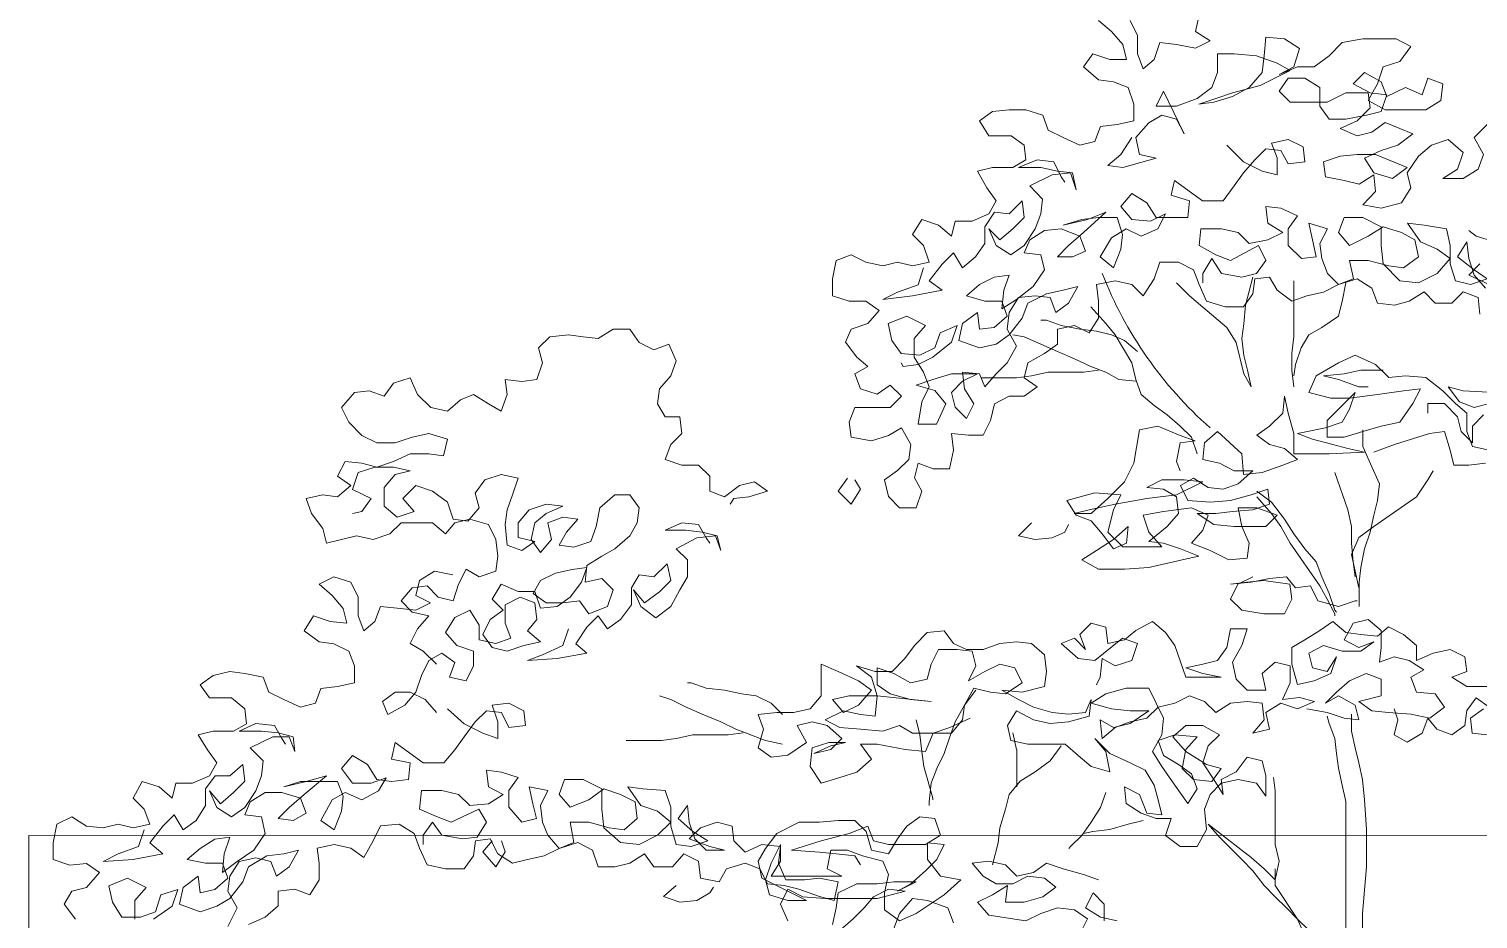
# Model space of a CAD drawing. Header units: metres. Extents: x 14 to 155, y 0 to 125.
# Drawn here: x 45.519 to 46.766, y 66.497 to 67.262 of the extents above; entities that cross this region are included whole.
import ezdxf

# ---------------------------------------------------------------- set-up
doc = ezdxf.new("R2010")
doc.units = ezdxf.units.M
doc.layers.add('PDF3_Geometry', color=9, linetype='Continuous', true_color=0x808080)
doc.layers.add('PDF_Geometry', color=7, linetype='Continuous', true_color=0xc0c0c0)

msp = doc.modelspace()

# ---------------------------------------------------------------- linework, layer by layer
at = {"layer": 'PDF3_Geometry', "color": 0, "lineweight": 0}
for points in [[(46.6071, 67.0458), (46.6071, 66.9978), (46.6055, 66.9834), (46.6055, 66.969), (46.6071, 66.9546)], [(46.5063, 67.0441), (46.5175, 67.0329), (46.5287, 67.0233), (46.5496, 67.0057), (46.5575, 66.9929), (46.564, 66.9657), (46.5704, 66.9545), (46.5672, 66.9689), (46.564, 66.9817), (46.5623, 66.9961), (46.564, 67.0089), (46.5656, 67.0249)], [(46.5239, 66.8969), (46.5191, 66.9114), (46.5094, 66.9209), (46.4983, 66.9305), (46.487, 66.9386), (46.4759, 66.9481), (46.4711, 66.961), (46.4679, 66.9753), (46.4535, 66.9993), (46.4455, 67.009), (46.4326, 67.0234)], [(46.6423, 66.8809), (46.6535, 66.8489), (46.6567, 66.8345), (46.6567, 66.8201), (46.6583, 66.8041), (46.6599, 66.7913)], [(46.5879, 66.8553), (46.5991, 66.8409), (46.6071, 66.8281), (46.6167, 66.8153), (46.6263, 66.8041), (46.6311, 66.7913), (46.6375, 66.7769), (46.6423, 66.7625), (46.6439, 66.7609)], [(46.6631, 66.3384), (46.6583, 66.3785), (46.6583, 66.3929), (46.6567, 66.4073), (46.6535, 66.4201), (46.6535, 66.4344), (46.6535, 66.4489), (46.6535, 66.4633), (46.652, 66.4777), (46.652, 66.5978), (46.6488, 66.6121), (46.6455, 66.6265), (46.6439, 66.6393), (46.6423, 66.6521), (46.6375, 66.6649), (46.6359, 66.6713)], [(46.2855, 66.6553), (46.2871, 66.6409), (46.2887, 66.628), (46.2966, 66.6008), (46.2966, 66.5992)], [(46.6567, 66.6585), (46.6599, 66.6441), (46.6631, 66.6313), (46.6663, 66.6169), (46.6679, 66.5993), (46.6696, 66.5737), (46.6696, 66.5417), (46.6663, 66.5017), (46.6663, 66.484), (46.6679, 66.4665), (46.6696, 66.4521), (46.6696, 66.3928), (46.6776, 66.3528), (46.6776, 66.3399), (46.6807, 66.3256), (46.6823, 66.3128), (46.6871, 66.3016)], [(46.3063, 66.6393), (46.2999, 66.6264), (46.2951, 66.6137)], [(46.4071, 66.6457), (46.3975, 66.6328), (46.3847, 66.6233), (46.3718, 66.6153), (46.3623, 66.604), (46.3591, 66.5913), (46.3543, 66.5753), (46.3527, 66.5624), (46.3478, 66.5433)], [(46.3687, 66.6425), (46.3687, 66.628), (46.3687, 66.6137), (46.3687, 66.6105)], [(46.295, 66.6137), (46.2934, 66.5977), (46.2934, 66.5945)], [(46.4455, 66.6056), (46.4407, 66.5928), (46.4327, 66.58), (46.4247, 66.5688), (46.4151, 66.5592), (46.4135, 66.5576)], [(46.4775, 66.5816), (46.4646, 66.5784), (46.4487, 66.5737), (46.4343, 66.5721), (46.4263, 66.5705)], [(46.5431, 66.5673), (46.5335, 66.5785)], [(45.9174, 66.5641), (45.9094, 66.5545), (45.9206, 66.5417), (45.9286, 66.5545), (45.9254, 66.5641)], [(46.6472, 66.4424), (46.6392, 66.4568), (46.6295, 66.4744), (46.62, 66.4872), (46.6103, 66.4968), (46.6008, 66.5064), (46.5912, 66.516), (46.5815, 66.5257), (46.572, 66.5384), (46.5623, 66.5481), (46.5528, 66.5576), (46.5431, 66.5672)], [(46.5911, 66.54), (46.5911, 66.5256), (46.6103, 66.4968), (46.6167, 66.4823), (46.6264, 66.4712), (46.6375, 66.4616), (46.6504, 66.4568), (46.6551, 66.4488)]]:
    msp.add_lwpolyline(points, dxfattribs=at)
at = {"layer": 'PDF3_Geometry', "color": 0, "lineweight": 5}
msp.add_lwpolyline([(45.5189, 66.5688), (47.7722, 66.5689), (47.7723, 64.3188), (45.519, 64.3187)], close=True, dxfattribs=at)
at = {"layer": 'PDF3_Geometry', "color": 0, "lineweight": 0}
msp.add_arc((46.7614, 67.1763), 0.3424, 201.2517, 228.6335, dxfattribs=at)
at = {"layer": 'PDF_Geometry', "color": 0, "lineweight": 0}
for points in [[(46.4391, 67.2699), (46.4503, 67.2602), (46.4599, 67.2491), (46.4631, 67.2362), (46.4487, 67.2362), (46.4343, 67.241), (46.4263, 67.2298), (46.4391, 67.2186), (46.4519, 67.217), (46.4647, 67.2122), (46.4695, 67.1979), (46.4695, 67.1834), (46.4551, 67.1802), (46.4407, 67.1787), (46.4359, 67.1658), (46.4231, 67.1626), (46.4087, 67.169), (46.3959, 67.1755), (46.3911, 67.1882), (46.3767, 67.193), (46.3623, 67.193), (46.3479, 67.1914), (46.3367, 67.1834), (46.3447, 67.1706), (46.3639, 67.1706), (46.3751, 67.1626), (46.3767, 67.1498), (46.3655, 67.1434), (46.3479, 67.1434), (46.335, 67.1402), (46.3431, 67.1258), (46.3511, 67.1146), (46.3447, 67.1034), (46.3303, 67.097), (46.3159, 67.097), (46.3126, 67.0842), (46.3015, 67.0938), (46.287, 67.0986), (46.2791, 67.0858), (46.2886, 67.0762), (46.2935, 67.0618), (46.2791, 67.0586), (46.2662, 67.0618), (46.2535, 67.0586), (46.239, 67.0618), (46.2263, 67.0682), (46.2134, 67.0634), (46.2103, 67.0474), (46.2103, 67.033), (46.2247, 67.0282), (46.239, 67.0282), (46.2503, 67.0202), (46.2406, 67.009), (46.2263, 67.0042), (46.2214, 66.993), (46.2311, 66.9802), (46.2406, 66.9722), (46.2295, 66.9657), (46.2343, 66.953), (46.2487, 66.9482), (46.2599, 66.9562), (46.2695, 66.9466), (46.2599, 66.9369), (46.2438, 66.9369), (46.2295, 66.9369), (46.2247, 66.9242), (46.2263, 66.9114), (46.2438, 66.9082), (46.2583, 66.9129), (46.2695, 66.9193), (46.2775, 66.905), (46.2759, 66.8921), (46.2662, 66.8826), (46.2551, 66.8746), (46.2583, 66.8602), (46.2679, 66.8505), (46.2823, 66.8505), (46.287, 66.8649), (46.2807, 66.8762), (46.2839, 66.8889), (46.2967, 66.8842), (46.311, 66.8842), (46.3143, 66.9002), (46.3126, 66.9145), (46.3271, 66.913), (46.3399, 66.913), (46.3463, 66.9258), (46.3495, 66.9401), (46.3623, 66.9466), (46.3751, 66.9466), (46.3863, 66.9546), (46.3751, 66.9625), (46.3783, 66.9754), (46.3927, 66.9834), (46.4039, 66.9914), (46.4039, 67.0042), (46.4183, 67.0074), (46.4311, 67.001), (46.4391, 67.0138), (46.4391, 67.0282), (46.4375, 67.0426), (46.4535, 67.0458), (46.4679, 67.0426), (46.4776, 67.033), (46.4871, 67.0474), (46.4919, 67.0618), (46.5079, 67.0618), (46.5208, 67.0554), (46.5256, 67.0426), (46.5319, 67.0282), (46.548, 67.0234), (46.5639, 67.0234), (46.572, 67.0346), (46.5736, 67.0474), (46.5863, 67.049), (46.5928, 67.0378), (46.6055, 67.0282), (46.6184, 67.033), (46.6327, 67.0362), (46.6456, 67.0426), (46.6616, 67.0474), (46.6743, 67.0394), (46.6791, 67.0266), (46.6936, 67.025), (46.7064, 67.0282), (46.7192, 67.0363), (46.7288, 67.0266), (46.7432, 67.0266), (46.7528, 67.0363), (46.7656, 67.0314), (46.7672, 67.017)], [(46.5255, 67.2731), (46.5224, 67.2602), (46.5351, 67.2523), (46.5224, 67.2459), (46.5063, 67.2491), (46.4919, 67.2507), (46.4871, 67.2362), (46.4775, 67.2283), (46.4727, 67.241), (46.4727, 67.257), (46.4663, 67.2699)], [(46.4679, 67.169), (46.4583, 67.1546), (46.4471, 67.145), (46.4599, 67.1434), (46.4887, 67.1514), (46.4743, 67.1546), (46.4711, 67.169), (46.4823, 67.1818), (46.4935, 67.1882), (46.5063, 67.185), (46.5127, 67.1722), (46.4951, 67.209), (46.4887, 67.1962), (46.5063, 67.1962), (46.5239, 67.2026), (46.5367, 67.2122), (46.5415, 67.225), (46.5415, 67.241), (46.5559, 67.241), (46.5751, 67.2394), (46.5927, 67.233), (46.6039, 67.2267), (46.5783, 67.2138), (46.5543, 67.2074), (46.5399, 67.2026), (46.5255, 67.1978), (46.5383, 67.1994), (46.5543, 67.2043), (46.5687, 67.2122), (46.5799, 67.225), (46.5815, 67.2394), (46.5831, 67.2554), (46.5991, 67.2539), (46.6119, 67.2458), (46.6071, 67.2299), (46.5944, 67.2234), (46.6103, 67.2299), (46.6247, 67.2299), (46.6375, 67.2394), (46.6487, 67.2507), (46.6664, 67.2539), (46.6951, 67.2539), (46.7079, 67.2474), (46.6983, 67.2346), (46.6839, 67.2299), (46.6791, 67.2154), (46.6711, 67.201), (46.6856, 67.193), (46.7207, 67.193), (46.7336, 67.201), (46.7352, 67.2154), (46.7223, 67.2202), (46.7176, 67.2059), (46.7031, 67.2122), (46.6872, 67.2043), (46.6823, 67.217), (46.668, 67.225), (46.6583, 67.2154), (46.6727, 67.2074), (46.6872, 67.2059), (46.6823, 67.1914), (46.6696, 67.1882), (46.6519, 67.185), (46.6375, 67.185), (46.6295, 67.1962), (46.6295, 67.2122), (46.6167, 67.2202), (46.6023, 67.2202), (46.5944, 67.209), (46.6039, 67.1994), (46.6359, 67.1994), (46.6519, 67.2074), (46.6711, 67.2074), (46.6727, 67.1946), (46.6615, 67.1834), (46.6471, 67.177), (46.6615, 67.1706), (46.6743, 67.1738), (46.6856, 67.1819), (46.6983, 67.177), (46.7096, 67.1722), (46.6967, 67.1626), (46.6823, 67.1579), (46.668, 67.1514), (46.6759, 67.1386), (46.692, 67.1338), (46.7047, 67.1434), (46.6775, 67.1546), (46.6615, 67.1546), (46.6471, 67.153), (46.6327, 67.1482), (46.6343, 67.1354), (46.6503, 67.1322), (46.6632, 67.129), (46.6759, 67.137), (46.6775, 67.1226), (46.6664, 67.1113), (46.6823, 67.1082), (46.6999, 67.113), (46.7079, 67.1258), (46.7047, 67.1386), (46.7144, 67.153), (46.7255, 67.1626), (46.74, 67.1674), (46.7527, 67.1562), (46.7479, 67.1418), (46.7352, 67.1338), (46.7527, 67.1338), (46.7656, 67.1418), (46.7703, 67.1546), (46.7624, 67.169), (46.7735, 67.1803)], [(46.5495, 67.1626), (46.5639, 67.1482), (46.5798, 67.1402), (46.5927, 67.137), (46.5927, 67.1515), (46.5879, 67.1642), (46.6022, 67.1674), (46.6151, 67.161), (46.6167, 67.1482), (46.6022, 67.1466), (46.5959, 67.1578), (46.583, 67.1594), (46.5735, 67.1498), (46.5639, 67.1386), (46.5558, 67.1274), (46.5463, 67.1146), (46.5286, 67.1146), (46.5046, 67.1322), (46.5015, 67.1194), (46.5175, 67.1146), (46.5159, 67.1002), (46.5015, 67.1002), (46.4886, 67.1002), (46.4806, 67.113), (46.4678, 67.121), (46.4582, 67.1098), (46.4678, 67.0986), (46.4838, 67.097), (46.4967, 67.1034), (46.4902, 67.0906), (46.4759, 67.0842), (46.463, 67.0906), (46.4503, 67.0827), (46.4406, 67.0666), (46.4519, 67.057), (46.4582, 67.073), (46.4598, 67.0858), (46.455, 67.1002), (46.439, 67.1002), (46.4247, 67.0986), (46.4086, 67.0938), (46.4295, 67.0986), (46.4454, 67.105), (46.4263, 67.0874), (46.4134, 67.0762), (46.4039, 67.0666), (46.4166, 67.0666), (46.4279, 67.0714), (46.423, 67.0842), (46.407, 67.0906), (46.3926, 67.089), (46.3799, 67.081), (46.375, 67.0698), (46.3894, 67.0682), (46.3926, 67.0554), (46.383, 67.041), (46.3686, 67.0298), (46.3559, 67.0218), (46.3575, 67.0378), (46.3622, 67.0506), (46.3494, 67.049), (46.3366, 67.0426), (46.3254, 67.033), (46.3414, 67.0282), (46.3559, 67.0282), (46.3606, 67.0154), (46.3494, 67.0058), (46.3366, 67.0042), (46.335, 67.0186), (46.3222, 67.009), (46.319, 66.9946), (46.3366, 66.9881), (46.351, 66.9914), (46.3622, 66.9994), (46.3734, 67.0138), (46.3783, 67.0266), (46.3942, 67.0346), (46.4086, 67.0378), (46.4214, 67.041), (46.4134, 67.0266), (46.4023, 67.0186), (46.3974, 67.0314), (46.3846, 67.033), (46.3702, 67.0314), (46.3622, 67.0186), (46.3606, 67.0042), (46.3686, 66.9897), (46.3606, 66.9754), (46.351, 66.9657), (46.3414, 66.9546), (46.3366, 66.9657), (46.3222, 66.9673), (46.3238, 66.953), (46.3319, 66.9401), (46.3254, 66.9274), (46.3158, 66.937), (46.3126, 66.9498), (46.3222, 66.9594), (46.335, 66.9657), (46.3126, 66.9657), (46.2966, 66.961), (46.2822, 66.9562), (46.2982, 66.9514), (46.3078, 66.9401), (46.2998, 66.9226), (46.2838, 66.9226), (46.287, 66.9417), (46.2934, 66.9546), (46.2886, 66.9673), (46.2806, 66.9802), (46.2806, 66.9962), (46.2902, 67.0074), (46.2742, 67.0154), (46.2582, 67.009), (46.2614, 66.9946), (46.2694, 66.9834), (46.2855, 66.9818), (46.2982, 66.9881), (46.303, 67.001), (46.3174, 67.0074), (46.3126, 66.993), (46.2966, 66.9802), (46.2838, 66.9738), (46.271, 66.9722), (46.2694, 66.9754)], [(46.2886, 67.057), (46.2839, 67.0425), (46.2662, 67.0361), (46.2534, 67.0298), (46.2791, 67.033), (46.3047, 67.0377), (46.2934, 67.0458), (46.3047, 67.0601), (46.3142, 67.0698), (46.3222, 67.057), (46.3334, 67.0665), (46.3414, 67.0778), (46.3414, 67.0922), (46.3495, 67.105), (46.3622, 67.1034), (46.3735, 67.1146), (46.3751, 67.1002), (46.3654, 67.0905), (46.3543, 67.081), (46.3446, 67.0905), (46.3511, 67.0762), (46.3638, 67.0682), (46.3751, 67.0762), (46.3846, 67.0905), (46.3894, 67.1034), (46.391, 67.1162), (46.3799, 67.1274), (46.3991, 67.1369), (46.4151, 67.1386), (46.4199, 67.1242), (46.4167, 67.1386), (46.4039, 67.1402), (46.3894, 67.1434), (46.3703, 67.1434), (46.3862, 67.1498), (46.4007, 67.1482), (46.407, 67.1353), (46.4102, 67.1306)], [(46.7719, 67.0394), (46.7624, 67.0506), (46.7576, 67.065), (46.756, 67.0794), (46.7479, 67.0666), (46.7624, 67.0554), (46.7736, 67.0474), (46.7592, 67.0426), (46.7463, 67.0458), (46.7416, 67.0603), (46.7416, 67.0762), (46.7384, 67.0906), (46.7192, 67.0938), (46.7048, 67.0954), (46.716, 67.0794), (46.7304, 67.073), (46.7416, 67.065), (46.7304, 67.0522), (46.7144, 67.0442), (46.6983, 67.0458), (46.684, 67.0603), (46.6824, 67.0762), (46.6824, 67.0922), (46.6664, 67.1002), (46.6503, 67.1002), (46.6456, 67.0874), (46.6551, 67.0762), (46.6712, 67.0843), (46.684, 67.0922), (46.6999, 67.0874), (46.7112, 67.0811), (46.7144, 67.0666), (46.7015, 67.057), (46.6888, 67.0587), (46.6712, 67.0634), (46.6551, 67.0634), (46.6584, 67.0474), (46.6456, 67.0426), (46.636, 67.0522), (46.6311, 67.065), (46.6295, 67.0778), (46.636, 67.0906), (46.62, 67.0954), (46.6231, 67.0811), (46.6263, 67.0666), (46.6136, 67.065), (46.6023, 67.0762), (46.6023, 67.0906), (46.6103, 67.1018), (46.596, 67.1083), (46.5831, 67.1098), (46.5847, 67.0954), (46.5976, 67.0874), (46.5847, 67.0811), (46.5688, 67.0778), (46.5591, 67.0874), (46.5448, 67.0906), (46.5271, 67.0906), (46.5256, 67.0762), (46.5399, 67.0682), (46.5527, 67.0634), (46.5767, 67.0762), (46.5831, 67.0634), (46.5751, 67.0522), (46.5623, 67.049), (46.5448, 67.0522), (46.5367, 67.065), (46.5287, 67.0522), (46.5287, 67.0442)], [(46.78, 67.0794), (46.764, 67.0842), (46.7576, 67.089)], [(46.7672, 67.0603), (46.7576, 67.0506), (46.7752, 67.0426)], [(46.5655, 67.025), (46.5719, 67.049)], [(46.6519, 67.0441), (46.6487, 67.0281)], [(46.6487, 67.0282), (46.6456, 67.0153), (46.6311, 67.0058), (46.62, 66.9994), (46.6135, 66.9882), (46.6087, 66.9738), (46.6071, 66.9642)], [(46.4375, 67.0026), (46.4231, 67.0042), (46.4071, 67.0074), (46.3943, 67.0121), (46.3895, 67.0121)], [(45.8694, 66.7161), (45.8582, 66.7272), (45.847, 66.7337), (45.8533, 66.7464), (45.863, 66.7577), (45.8486, 66.7609), (45.839, 66.7704), (45.8486, 66.7817), (45.8614, 66.7833), (45.871, 66.7737), (45.8838, 66.7704), (45.8886, 66.7849), (45.895, 66.7977), (45.9062, 66.7912), (45.9206, 66.796), (45.9222, 66.8089), (45.9206, 66.8233), (45.9142, 66.8361), (45.8982, 66.8408), (45.8854, 66.8376), (45.8773, 66.8281), (45.8662, 66.8376), (45.8533, 66.8376), (45.839, 66.8376), (45.8293, 66.8281), (45.815, 66.8233), (45.8006, 66.8265), (45.7877, 66.8233), (45.775, 66.8201), (45.7718, 66.8329), (45.7621, 66.8457), (45.7573, 66.8585), (45.7718, 66.8616), (45.7845, 66.8601), (45.7958, 66.8697), (45.7845, 66.8777), (45.791, 66.8905), (45.8053, 66.8889), (45.8182, 66.8856), (45.8325, 66.8905), (45.847, 66.8969), (45.863, 66.8969), (45.8757, 66.8953), (45.8789, 66.9097), (45.863, 66.9145), (45.8486, 66.9113), (45.8341, 66.9065), (45.8182, 66.9065), (45.8053, 66.9129), (45.7942, 66.9241), (45.7877, 66.9369), (45.799, 66.9497), (45.8117, 66.9513), (45.8246, 66.9465), (45.8325, 66.9577), (45.847, 66.9625), (45.8533, 66.9481), (45.8646, 66.9369), (45.8789, 66.9337), (45.8902, 66.9433), (45.9013, 66.9481), (45.9142, 66.9401), (45.9253, 66.9337), (45.9302, 66.9481), (45.9286, 66.9609), (45.943, 66.9593), (45.9558, 66.9609), (45.9606, 66.9753), (45.9574, 66.9881), (45.967, 66.9977), (45.983, 66.9993), (45.9958, 66.9977), (46.0086, 66.9961), (46.0214, 67.0042), (46.0358, 67.0042), (46.0438, 66.9929), (46.0566, 66.9865), (46.0694, 66.9913), (46.0758, 66.9769), (46.071, 66.9641), (46.0614, 66.9529), (46.0598, 66.9401), (46.0663, 66.9289), (46.079, 66.9289), (46.0806, 66.9145), (46.071, 66.9049), (46.0663, 66.8921), (46.0806, 66.8873), (46.095, 66.8873), (46.1046, 66.8777), (46.1046, 66.8648), (46.1174, 66.8601), (46.1302, 66.8697), (46.143, 66.8729), (46.1542, 66.8648), (46.1383, 66.8601), (46.1254, 66.8585), (46.1222, 66.8537)], [(46.3751, 66.9977), (46.3655, 66.9993)], [(46.4711, 66.9594), (46.4566, 66.961), (46.4455, 66.9673), (46.4326, 66.9722), (46.4183, 66.9786), (46.4039, 66.985), (46.3894, 66.9913), (46.375, 66.9977)], [(46.4727, 66.985), (46.4615, 66.9945), (46.4503, 66.9994), (46.4374, 67.0026)], [(46.7751, 66.9001), (46.7608, 66.9033), (46.7559, 66.9162), (46.7559, 66.9321), (46.7463, 66.9402), (46.7352, 66.9513), (46.7208, 66.9626), (46.7031, 66.9642), (46.6888, 66.9626), (46.6775, 66.9737), (46.6599, 66.9818), (46.6456, 66.9753), (46.6263, 66.9642), (46.62, 66.9497), (46.6391, 66.9449), (46.6551, 66.9449), (46.6791, 66.9481), (46.7015, 66.9513), (46.716, 66.9529), (46.7095, 66.9402), (46.6983, 66.9241), (46.6823, 66.9209), (46.6664, 66.9162), (46.6503, 66.9114), (46.6359, 66.9114), (46.6359, 66.9257), (46.6599, 66.9497), (46.6551, 66.9354), (46.6488, 66.9241), (46.6343, 66.9193), (46.6103, 66.9146), (46.6232, 66.9097), (46.6407, 66.9049), (46.6535, 66.9017), (46.668, 66.8985), (46.6375, 66.8969), (46.6216, 66.8969), (46.6071, 66.8969), (46.6071, 66.9146), (46.6023, 66.9321), (46.5992, 66.9465), (46.5976, 66.9321), (46.5863, 66.9209), (46.5752, 66.913), (46.5863, 66.9049), (46.5992, 66.9017), (46.6103, 66.8921), (46.5976, 66.8873), (46.5799, 66.8809), (46.5639, 66.8793), (46.5623, 66.8969), (46.5415, 66.9161), (46.5303, 66.9065), (46.5287, 66.8921), (46.5431, 66.889), (46.5559, 66.8825), (46.5719, 66.8825), (46.5591, 66.8713), (46.5463, 66.8666), (46.5335, 66.8681), (46.5207, 66.8761), (46.5095, 66.8697), (46.5159, 66.8569), (46.5351, 66.8553), (46.5527, 66.8569), (46.5703, 66.8617), (46.5847, 66.8666), (46.5863, 66.8537), (46.5719, 66.8489), (46.5543, 66.8473), (46.5399, 66.8457), (46.5239, 66.8457), (46.5383, 66.8361), (46.5559, 66.8345), (46.5687, 66.8345), (46.5831, 66.8345), (46.5927, 66.8441), (46.5752, 66.8505), (46.5591, 66.8505), (46.5623, 66.8345), (46.5687, 66.8201), (46.5671, 66.8073), (46.5512, 66.8057), (46.5351, 66.8137), (46.5191, 66.8201), (46.5287, 66.8313), (46.5335, 66.8441), (46.5191, 66.8505), (46.4951, 66.8473), (46.4775, 66.8441), (46.4823, 66.8297), (46.4935, 66.8169), (46.4599, 66.8169), (46.4471, 66.8297), (46.4519, 66.8489), (46.4582, 66.8617), (46.4359, 66.8633), (46.4119, 66.8569), (46.4199, 66.8441), (46.4327, 66.8393), (46.4423, 66.8281), (46.4519, 66.8153), (46.4631, 66.8201), (46.4647, 66.8345), (46.4519, 66.8233), (46.4375, 66.8137), (46.4247, 66.8057), (46.4391, 66.7977), (46.4615, 66.7977), (46.4823, 66.7993), (46.5111, 66.8057), (46.5255, 66.8089), (46.5095, 66.8153), (46.4951, 66.8201), (46.4823, 66.8217), (46.4983, 66.8345), (46.5079, 66.8457), (46.5063, 66.8601), (46.4951, 66.8665), (46.4807, 66.8681), (46.4935, 66.8745), (46.5127, 66.8745), (46.5287, 66.8729), (46.5063, 66.8617), (46.4807, 66.8585)], [(46.4391, 66.9689), (46.4263, 66.9673), (46.3959, 66.9673), (46.3815, 66.9641), (46.3686, 66.9625), (46.3382, 66.9625)], [(46.6839, 66.9689), (46.6647, 66.9689), (46.6503, 66.9657), (46.6327, 66.9642), (46.6455, 66.961), (46.6631, 66.9545), (46.6711, 66.9545)], [(46.78, 66.9497), (46.7528, 66.9513), (46.74, 66.9545), (46.7496, 66.9417), (46.7624, 66.9369), (46.7752, 66.9402)], [(46.7704, 66.9305), (46.7608, 66.9209), (46.7608, 66.9065), (46.7512, 66.9162), (46.748, 66.9289), (46.7368, 66.9402), (46.7223, 66.9402), (46.7223, 66.9321)], [(46.4807, 66.8585), (46.4535, 66.8537), (46.4311, 66.8489), (46.4182, 66.8456), (46.4327, 66.8456), (46.4471, 66.8585), (46.4614, 66.8729), (46.4695, 66.8889), (46.4743, 66.9177), (46.4902, 66.9209), (46.5094, 66.9129), (46.5223, 66.9081), (46.5094, 66.9065), (46.5062, 66.8905), (46.5094, 66.8825)], [(46.6664, 66.9177), (46.6664, 66.9033), (46.6743, 66.8857), (46.6808, 66.8713), (46.6792, 66.8569), (46.6759, 66.8441), (46.6728, 66.8297), (46.668, 66.8153), (46.6648, 66.7992), (46.6632, 66.7865), (46.6632, 66.7657)], [(46.6759, 66.8985), (46.6936, 66.9049), (46.7239, 66.9146), (46.7368, 66.9162), (46.7416, 66.9001), (46.7448, 66.8873), (46.7576, 66.8873), (46.7719, 66.889)], [(45.8694, 66.6744), (45.8598, 66.6857), (45.847, 66.692), (45.8341, 66.692), (45.823, 66.684), (45.8278, 66.6728), (45.8422, 66.6808), (45.8518, 66.692), (45.8565, 66.7064), (45.863, 66.7192), (45.8742, 66.7256), (45.8854, 66.7176), (45.8806, 66.7048), (45.895, 66.7016), (45.9014, 66.7145), (45.9014, 66.7272), (45.887, 66.7321), (45.8773, 66.7432), (45.8854, 66.7561), (45.8982, 66.7625), (45.9062, 66.7496), (45.9062, 66.7369), (45.9206, 66.7337), (45.9334, 66.7385), (45.9286, 66.7512), (45.9286, 66.7672), (45.9414, 66.7736), (45.9542, 66.7688), (45.9558, 66.7544), (45.9478, 66.7448), (45.959, 66.7353), (45.9446, 66.7321), (45.9302, 66.7272), (45.9174, 66.7304), (45.9094, 66.7416), (45.9158, 66.7544), (45.927, 66.7625), (45.9174, 66.772), (45.9253, 66.7849), (45.9398, 66.7785), (45.9542, 66.7785), (45.959, 66.7641), (45.9734, 66.7656), (45.9846, 66.7736), (45.9942, 66.7865), (45.999, 66.7992), (45.9862, 66.7976), (45.9718, 66.7944), (45.959, 66.7881), (45.9526, 66.7768), (45.9638, 66.7688), (45.9782, 66.7688), (45.9926, 66.7704), (46.0006, 66.7593), (46.0166, 66.7657), (46.0214, 66.7801), (46.0118, 66.7897), (45.9974, 66.7865), (45.999, 66.8009), (46.0118, 66.8089), (46.023, 66.8152), (46.0358, 66.8265), (46.0423, 66.8377), (46.0439, 66.8505), (46.0358, 66.8617), (46.023, 66.8617), (46.0102, 66.8505), (46.007, 66.8345), (46.0022, 66.8216), (45.9878, 66.8168), (45.975, 66.8184), (45.9814, 66.8297), (45.991, 66.8408), (45.9782, 66.8424), (45.9654, 66.8377), (45.9686, 66.8232), (45.959, 66.8121), (45.951, 66.8232), (45.9542, 66.8377), (45.9638, 66.8456), (45.9782, 66.8521), (45.9638, 66.8537), (45.9493, 66.8489), (45.9398, 66.8377), (45.9398, 66.8249), (45.9542, 66.8216), (45.943, 66.8137), (45.9302, 66.8184), (45.9286, 66.8361), (45.9302, 66.8489), (45.935, 66.8617), (45.9398, 66.8761), (45.9253, 66.8793), (45.911, 66.8745), (45.9029, 66.8632), (45.9062, 66.8505), (45.8966, 66.8392), (45.8838, 66.8408), (45.8789, 66.8553), (45.8662, 66.8648), (45.8517, 66.8697), (45.8406, 66.8585), (45.8502, 66.8473), (45.8358, 66.8424), (45.8246, 66.8521), (45.8246, 66.868), (45.8341, 66.8793), (45.847, 66.8825), (45.8325, 66.8856), (45.8166, 66.8856), (45.8022, 66.8809), (45.7974, 66.8664), (45.8134, 66.8585), (45.8053, 66.8473), (45.7974, 66.8456)], [(46.223, 66.8761), (46.215, 66.8649), (46.2262, 66.8537), (46.2343, 66.8665), (46.2294, 66.8745)], [(46.6631, 66.7817), (46.6599, 66.7961), (46.6567, 66.8105), (46.6631, 66.8249), (46.6759, 66.8345), (46.7127, 66.8601), (46.7223, 66.8745), (46.7271, 66.8825)], [(46.5752, 66.865), (46.588, 66.8554)], [(46.5752, 66.8601), (46.588, 66.8456)], [(45.983, 66.7464), (45.9782, 66.732), (45.9606, 66.724), (45.9478, 66.7192), (45.9734, 66.7208), (45.999, 66.7256), (45.9894, 66.7336), (45.999, 66.748), (46.0086, 66.7577), (46.0166, 66.7464), (46.0278, 66.7544), (46.0374, 66.7672), (46.0374, 66.7817), (46.0439, 66.7928), (46.0566, 66.7912), (46.0679, 66.8024), (46.071, 66.7881), (46.0614, 66.7784), (46.0486, 66.7688), (46.039, 66.78), (46.0454, 66.7657), (46.0582, 66.756), (46.071, 66.7657), (46.079, 66.78), (46.0854, 66.7912), (46.0854, 66.8057), (46.0758, 66.8152), (46.0934, 66.8248), (46.1095, 66.8264), (46.1143, 66.8137), (46.1111, 66.8264), (46.0982, 66.8297), (46.0838, 66.8313), (46.0663, 66.8313), (46.0806, 66.8377), (46.095, 66.8361), (46.1014, 66.8248), (46.1046, 66.82)], [(46.3815, 66.8377), (46.3703, 66.8264), (46.3846, 66.8232), (46.3991, 66.8248), (46.4102, 66.8297), (46.4134, 66.8361)], [(46.5879, 66.8457), (46.5959, 66.8345), (46.6039, 66.8201), (46.6295, 66.7833), (46.6359, 66.7721), (46.6423, 66.7593), (46.6423, 66.7577)], [(45.8837, 66.7928), (45.8677, 66.796), (45.8549, 66.7881), (45.8518, 66.7752), (45.8645, 66.7688), (45.8518, 66.7625), (45.8357, 66.7641), (45.8213, 66.7656), (45.8165, 66.7528), (45.8069, 66.7448), (45.8021, 66.7576), (45.8021, 66.7736), (45.7957, 66.7865), (45.7813, 66.7912), (45.7685, 66.7849), (45.7797, 66.7752), (45.7893, 66.764), (45.7925, 66.7512), (45.7781, 66.7528), (45.7637, 66.7576), (45.7557, 66.7448), (45.7685, 66.7352), (45.7813, 66.7336), (45.7941, 66.7272), (45.7989, 66.7145), (45.7989, 66.7), (45.7845, 66.6968), (45.7701, 66.6952), (45.7653, 66.6824), (45.7525, 66.6792), (45.7381, 66.6856), (45.7253, 66.692), (45.7205, 66.7048), (45.7045, 66.708), (45.6917, 66.7096), (45.6773, 66.7064), (45.6661, 66.6984), (45.6741, 66.6872), (45.6933, 66.6872), (45.7045, 66.6776), (45.7061, 66.6648), (45.6949, 66.6584), (45.6773, 66.6584), (45.6644, 66.6552), (45.6725, 66.6424), (45.6805, 66.6312), (45.6741, 66.6199), (45.6597, 66.6136), (45.6453, 66.6136), (45.642, 66.6008), (45.6309, 66.6104), (45.6164, 66.6152), (45.6085, 66.6008), (45.618, 66.5912), (45.6229, 66.5784), (45.6085, 66.5752), (45.5956, 66.5784), (45.5829, 66.5752), (45.5684, 66.5768), (45.5557, 66.5848), (45.5428, 66.5784), (45.5397, 66.5624), (45.5397, 66.5479), (45.5541, 66.5432), (45.5684, 66.5447), (45.5797, 66.5368), (45.5684, 66.5239), (45.5557, 66.5207), (45.5492, 66.5096), (45.5589, 66.4967)], [(46.5719, 66.7913), (46.559, 66.7849), (46.5527, 66.772), (46.5623, 66.7625), (46.5814, 66.7593), (46.5991, 66.7593), (46.6054, 66.772), (46.6038, 66.7849), (46.5814, 66.7881), (46.5671, 66.7865), (46.5527, 66.7849), (46.5703, 66.7865), (46.5863, 66.7897), (46.6008, 66.7913), (46.6087, 66.7817), (46.6216, 66.7833), (46.6279, 66.7705), (46.6456, 66.7657), (46.6599, 66.7705), (46.6615, 66.7705)], [(46.1766, 66.6744), (46.1911, 66.6776), (46.2006, 66.6889), (46.2006, 66.7032), (46.2006, 66.7161), (46.2151, 66.7097), (46.2326, 66.7016), (46.2438, 66.6937), (46.2326, 66.6808), (46.2198, 66.6744), (46.2102, 66.6857), (46.2246, 66.6889), (46.2486, 66.6889), (46.295, 66.684), (46.2774, 66.6857), (46.2599, 66.6905), (46.2486, 66.6984), (46.2486, 66.7129), (46.2631, 66.708), (46.2774, 66.7), (46.2918, 66.7032), (46.295, 66.7161), (46.3014, 66.7288), (46.3174, 66.7288), (46.3303, 66.7272), (46.3335, 66.7145), (46.3271, 66.7016), (46.3414, 66.7097), (46.3543, 66.7161), (46.367, 66.7129), (46.3735, 66.7), (46.3591, 66.6905), (46.3462, 66.6921), (46.3319, 66.6953), (46.3238, 66.6808), (46.3222, 66.6681), (46.3127, 66.6568), (46.2966, 66.6568), (46.279, 66.6568), (46.2678, 66.6633), (46.2534, 66.6584), (46.2343, 66.66), (46.2166, 66.6616), (46.2038, 66.6681), (46.2198, 66.676), (46.2343, 66.6728), (46.247, 66.6713), (46.2486, 66.6889), (46.2438, 66.7048), (46.231, 66.7145), (46.247, 66.7097), (46.2615, 66.7097), (46.2726, 66.7208), (46.2807, 66.7321), (46.2918, 66.7433), (46.3063, 66.7448), (46.3142, 66.7337), (46.3254, 66.7288), (46.3398, 66.7288), (46.3543, 66.7337), (46.3686, 66.7353), (46.3815, 66.7337), (46.3926, 66.724), (46.3942, 66.7097), (46.3926, 66.6969), (46.3735, 66.6921), (46.3559, 66.6937), (46.3702, 66.6857), (46.3831, 66.6792), (46.3991, 66.6744), (46.4134, 66.6729), (46.4279, 66.6744), (46.4327, 66.6857), (46.4311, 66.6713), (46.4134, 66.6665), (46.3975, 66.6649), (46.3831, 66.6681), (46.3686, 66.676), (46.3607, 66.6633), (46.3638, 66.6504), (46.3783, 66.6473), (46.3926, 66.6473), (46.4103, 66.6473), (46.4215, 66.6376), (46.4327, 66.628), (46.4487, 66.6233), (46.4455, 66.6409), (46.4358, 66.652), (46.4487, 66.6392), (46.4663, 66.6312), (46.4791, 66.6249), (46.4871, 66.612), (46.4903, 66.5993), (46.4935, 66.5864), (46.4807, 66.588), (46.4743, 66.604), (46.4614, 66.6104), (46.463, 66.5961), (46.4759, 66.588), (46.4887, 66.5832), (46.5015, 66.5832), (46.4967, 66.5688), (46.5094, 66.5592), (46.5239, 66.5592), (46.5319, 66.5737), (46.5303, 66.5912), (46.5351, 66.604), (46.5447, 66.6136), (46.5591, 66.6168), (46.5751, 66.6136), (46.5831, 66.6024), (46.5831, 66.6201), (46.5799, 66.6328), (46.5671, 66.636), (46.5575, 66.6233), (46.5447, 66.6168), (46.5463, 66.604), (46.5383, 66.6168), (46.5287, 66.6312), (46.5335, 66.6457), (46.5431, 66.6552), (46.5287, 66.6633), (46.5143, 66.6633), (46.5031, 66.6536), (46.5143, 66.6409), (46.5319, 66.6296), (46.5447, 66.6264), (46.5367, 66.6152), (46.5207, 66.6168), (46.5111, 66.6264), (46.5143, 66.6425), (46.5239, 66.6536), (46.5047, 66.6552), (46.4903, 66.6504), (46.4951, 66.6376), (46.5078, 66.6296), (46.5191, 66.6217), (46.5239, 66.6088), (46.5159, 66.5961), (46.5047, 66.612), (46.4935, 66.628), (46.4854, 66.6409), (46.4935, 66.6552), (46.4951, 66.6697), (46.4887, 66.6824), (46.4823, 66.6953), (46.463, 66.6953), (46.4455, 66.6905), (46.4327, 66.6824), (46.4503, 66.6776), (46.4663, 66.676), (46.4823, 66.676), (46.4663, 66.6649), (46.4519, 66.6616), (46.4406, 66.6681), (46.4423, 66.652), (46.4535, 66.6616), (46.4663, 66.6665), (46.4807, 66.6697), (46.4903, 66.6792), (46.5047, 66.6824), (46.5175, 66.6889), (46.5303, 66.684), (46.5399, 66.6744), (46.5527, 66.6824), (46.5671, 66.684), (46.5799, 66.6824), (46.5815, 66.6681), (46.5719, 66.6568), (46.5863, 66.66), (46.5831, 66.6745), (46.5959, 66.6824), (46.6103, 66.6776), (46.6248, 66.684), (46.6119, 66.6873), (46.5975, 66.6857), (46.6039, 66.7), (46.6039, 66.7145), (46.5911, 66.7177), (46.5799, 66.708), (46.5831, 66.6937), (46.5671, 66.6937), (46.5575, 66.7032), (46.5543, 66.7177), (46.5623, 66.7321), (46.5671, 66.7465), (46.5527, 66.7465), (46.5495, 66.7304), (46.5415, 66.7193), (46.5287, 66.7161), (46.5143, 66.7129), (46.5287, 66.708), (46.5447, 66.7048), (46.5287, 66.7048), (46.5143, 66.7048), (46.5047, 66.7321), (46.4967, 66.7433), (46.4854, 66.7528), (46.4711, 66.7449), (46.4614, 66.7369), (46.4471, 66.7337), (46.4455, 66.748), (46.4327, 66.7512), (46.4231, 66.7417), (46.4279, 66.7288), (46.4183, 66.7385), (46.4071, 66.7337), (46.4215, 66.7209), (46.4358, 66.7193), (46.4598, 66.7385), (46.4727, 66.7337), (46.4679, 66.7193), (46.4535, 66.7145), (46.4423, 66.7209), (46.4406, 66.7048), (46.4374, 66.6984)], [(46.6183, 66.6776), (46.6359, 66.6745), (46.6503, 66.6697), (46.6631, 66.6681), (46.6599, 66.6808), (46.6455, 66.6888), (46.6343, 66.6824), (46.6439, 66.6921), (46.6551, 66.7016), (46.6695, 66.708), (46.6823, 66.7032), (46.6823, 66.6888), (46.6631, 66.684), (46.6743, 66.676), (46.6887, 66.6745), (46.7079, 66.6729), (46.724, 66.6697), (46.7367, 66.6792), (46.7287, 66.6905), (46.7127, 66.6921), (46.7079, 66.7048), (46.7191, 66.7112), (46.7063, 66.7193), (46.6935, 66.7225), (46.6807, 66.7177), (46.6823, 66.7304), (46.6823, 66.7449), (46.6711, 66.7544), (46.6583, 66.7512), (46.6503, 66.7369), (46.6631, 66.7304), (46.6759, 66.7353), (46.6647, 66.7272), (46.6487, 66.7272), (46.6327, 66.732), (46.6199, 66.7256), (46.6231, 66.7129), (46.6359, 66.7096), (46.6439, 66.7225), (46.6391, 66.708), (46.6247, 66.7016), (46.6103, 66.6985), (46.6054, 66.7161), (46.6054, 66.7304), (46.6167, 66.7369), (46.6295, 66.7449), (46.6407, 66.7528), (46.6519, 66.7433), (46.6647, 66.7417), (46.6791, 66.7401), (46.6887, 66.7481), (46.7015, 66.7417), (46.7127, 66.732), (46.7127, 66.7193), (46.7271, 66.7256), (46.7415, 66.7288), (46.7543, 66.7225), (46.7559, 66.7096), (46.7431, 66.7048), (46.7559, 66.6969), (46.7863, 66.6969)], [(46.1574, 66.6825), (46.1445, 66.6889), (46.1318, 66.6905), (46.1174, 66.6937), (46.1014, 66.6953), (46.0886, 66.7001), (46.0854, 66.7001)], [(46.1399, 66.6553), (46.127, 66.6601), (46.1143, 66.6665), (46.0982, 66.6729), (46.0839, 66.6793), (46.071, 66.6857), (46.0615, 66.6889)], [(46.3335, 66.6937), (46.3239, 66.6808), (46.3158, 66.6665), (46.3111, 66.6536), (46.3063, 66.6392)], [(46.7751, 66.6792), (46.7639, 66.6872), (46.7559, 66.6761), (46.7543, 66.6632), (46.7431, 66.6552), (46.7303, 66.66), (46.7224, 66.6697), (46.7175, 66.6568), (46.7047, 66.6489), (46.6935, 66.6552), (46.6967, 66.6681), (46.6935, 66.6776)], [(45.8789, 66.6776), (45.8934, 66.6648), (45.9093, 66.6568), (45.9222, 66.652), (45.9222, 66.6664), (45.9174, 66.6808), (45.9317, 66.6824), (45.9446, 66.676), (45.9462, 66.6632), (45.9317, 66.6616), (45.9254, 66.6744), (45.9125, 66.676), (45.9029, 66.6664), (45.8934, 66.6536), (45.8853, 66.6424), (45.8758, 66.6312), (45.8581, 66.6312), (45.8341, 66.6488), (45.8309, 66.6344), (45.847, 66.6312), (45.8454, 66.6168), (45.8309, 66.6152), (45.8181, 66.6168), (45.8101, 66.6296), (45.7973, 66.6376), (45.7877, 66.6264), (45.7973, 66.6136), (45.8133, 66.6136), (45.8262, 66.6184), (45.8197, 66.6072), (45.8054, 66.5992), (45.7909, 66.6056), (45.7798, 66.5992), (45.7701, 66.5816), (45.7814, 66.5735), (45.7877, 66.5896), (45.7893, 66.6024), (45.7845, 66.6152), (45.7685, 66.6152), (45.7525, 66.6152), (45.7381, 66.6104), (45.7573, 66.6152), (45.7749, 66.6199), (45.7558, 66.604), (45.7429, 66.5928), (45.7333, 66.5832), (45.7461, 66.5816), (45.7573, 66.588), (45.7525, 66.6008), (45.7365, 66.6056), (45.7221, 66.6056), (45.7093, 66.5976), (45.7045, 66.5864), (45.7189, 66.5848), (45.7221, 66.5704), (45.7125, 66.556), (45.6981, 66.5463), (45.6853, 66.5368), (45.6869, 66.5528), (45.6917, 66.5672), (45.6789, 66.5656), (45.6661, 66.5576), (45.6549, 66.5479), (45.6709, 66.5448), (45.6853, 66.5448), (45.6901, 66.532), (45.6789, 66.5223), (45.6661, 66.5192), (45.6645, 66.5336), (45.6517, 66.5239), (45.6485, 66.5096), (45.6661, 66.5031), (45.6805, 66.508), (45.6917, 66.5144), (45.7029, 66.5288), (45.7078, 66.5416), (45.7237, 66.5511), (45.7381, 66.5528), (45.7509, 66.556), (45.7429, 66.5416), (45.7318, 66.5336), (45.7269, 66.5463), (45.7141, 66.5495), (45.6997, 66.5463), (45.6917, 66.5336), (45.6901, 66.5208), (45.6981, 66.5064), (45.6901, 66.4904)], [(46.3287, 66.6697), (46.3111, 66.6617), (46.2967, 66.6568), (46.2902, 66.6409), (46.2727, 66.6425), (46.2487, 66.6472), (46.2343, 66.6472), (46.2438, 66.6344), (46.2311, 66.6232), (46.2166, 66.6185), (46.2006, 66.6137), (46.1911, 66.628), (46.1926, 66.6441), (46.2071, 66.6488), (46.2214, 66.6488), (46.2087, 66.6457), (46.1942, 66.6393), (46.2087, 66.6425), (46.2182, 66.652), (46.2055, 66.6633), (46.1926, 66.6665), (46.1799, 66.6633), (46.1879, 66.6488), (46.1718, 66.6377), (46.1575, 66.6361), (46.1462, 66.6441), (46.151, 66.6601), (46.1462, 66.6728), (46.1623, 66.6744), (46.1767, 66.6744)], [(46.1671, 66.6728), (46.1575, 66.6824)], [(46.6567, 66.6729), (46.6567, 66.6584)], [(46.7735, 66.6552), (46.7607, 66.6568), (46.7591, 66.6697), (46.7704, 66.6776)], [(45.6181, 66.5736), (45.6133, 66.5592), (45.5957, 66.5528), (45.5829, 66.5464), (45.6086, 66.548), (45.6342, 66.5528), (45.6229, 66.5624), (45.6342, 66.5768), (45.6437, 66.5865), (45.6517, 66.5736), (45.6629, 66.5816), (45.6709, 66.5944), (45.6709, 66.6089), (45.679, 66.62), (45.6917, 66.62), (45.703, 66.6296), (45.7046, 66.6153), (45.6949, 66.6056), (45.6838, 66.596), (45.6741, 66.6072), (45.6806, 66.5928), (45.6933, 66.5848), (45.7046, 66.5928), (45.7141, 66.6072), (45.7189, 66.62), (45.7205, 66.6329), (45.7093, 66.644), (45.7286, 66.6536), (45.7429, 66.6536), (45.7478, 66.6409), (45.7462, 66.6536), (45.7333, 66.6569), (45.7189, 66.6585), (45.6998, 66.6585), (45.7141, 66.6649), (45.7302, 66.6633), (45.7365, 66.652), (45.7397, 66.6472)], [(46.2823, 66.6681), (46.2855, 66.6552)], [(46.1334, 66.6569), (46.1206, 66.6553), (46.0902, 66.6553), (46.0757, 66.6521), (46.063, 66.6505), (46.0326, 66.6505)], [(46.1671, 66.6472), (46.1526, 66.6504), (46.1398, 66.6552)], [(46.3654, 66.6569), (46.3686, 66.6425)], [(45.7078, 66.4921), (45.7222, 66.4984), (45.7334, 66.5081), (45.7334, 66.5208), (45.7478, 66.5224), (45.7605, 66.5177), (45.7686, 66.5305), (45.7686, 66.5449), (45.767, 66.5577), (45.7814, 66.5609), (45.7958, 66.5577), (45.8069, 66.5496), (45.815, 66.5641), (45.8214, 66.5769), (45.8374, 66.5785), (45.8502, 66.5704), (45.8549, 66.5577), (45.8614, 66.5433), (45.8774, 66.5401), (45.8934, 66.5401), (45.9014, 66.5512), (45.903, 66.5641), (45.9158, 66.5657), (45.9222, 66.5529), (45.935, 66.5449), (45.9478, 66.548), (45.9622, 66.5512), (45.975, 66.5576), (45.991, 66.5625), (46.0037, 66.556), (46.0086, 66.5417), (46.023, 66.5417), (46.0358, 66.5449), (46.0486, 66.5528), (46.0566, 66.5417), (46.0726, 66.5417), (46.0822, 66.5528), (46.095, 66.5465), (46.0966, 66.532), (46.1126, 66.5288), (46.119, 66.5401), (46.135, 66.5449), (46.1478, 66.5401), (46.1542, 66.5272), (46.1687, 66.5256), (46.1814, 66.5225), (46.199, 66.5161), (46.2118, 66.5128), (46.2151, 66.5288), (46.199, 66.532), (46.1862, 66.5304), (46.1702, 66.5304), (46.1638, 66.5449), (46.1654, 66.5593), (46.1494, 66.5609), (46.135, 66.5544), (46.1254, 66.5641), (46.1238, 66.5768), (46.111, 66.58), (46.0966, 66.5752), (46.087, 66.5657), (46.1046, 66.5593), (46.1174, 66.556), (46.1014, 66.556), (46.0918, 66.5657), (46.087, 66.58), (46.0854, 66.5945), (46.0774, 66.5833), (46.0902, 66.5721), (46.103, 66.5641), (46.0886, 66.5593), (46.0758, 66.5609), (46.071, 66.5768), (46.071, 66.5929), (46.0662, 66.6073), (46.047, 66.6089), (46.0342, 66.6105), (46.0454, 66.5945), (46.0598, 66.5897), (46.071, 66.58), (46.0598, 66.5689), (46.0438, 66.5609), (46.0277, 66.5625), (46.0134, 66.5752), (46.0118, 66.5913), (46.0118, 66.6089), (45.9958, 66.6169), (45.9797, 66.6169), (45.975, 66.604), (45.9846, 66.5929), (46.0005, 66.5992), (46.0134, 66.6089), (46.0277, 66.604), (46.0406, 66.5976), (46.0422, 66.5833), (46.031, 66.5736), (46.0182, 66.5752), (46.0005, 66.58), (45.9846, 66.58), (45.9878, 66.5625), (45.975, 66.5576), (45.9654, 66.5689), (45.9606, 66.58), (45.9589, 66.5945), (45.9654, 66.6073), (45.9494, 66.6105), (45.9525, 66.596), (45.9557, 66.5833), (45.943, 66.58), (45.9317, 66.5929), (45.9317, 66.6073), (45.9398, 66.6185), (45.9254, 66.6232), (45.9125, 66.6248), (45.9142, 66.6105), (45.927, 66.604), (45.9142, 66.596), (45.8982, 66.5945), (45.8885, 66.604), (45.8742, 66.6073), (45.8565, 66.6073), (45.8549, 66.5913), (45.8694, 66.5849), (45.8821, 66.58), (45.9061, 66.5913), (45.9125, 66.58), (45.9045, 66.5673), (45.8918, 66.5657), (45.8742, 66.5689), (45.8661, 66.58), (45.8581, 66.5689), (45.8581, 66.5609)], [(46.5911, 66.5753), (46.5911, 66.6072), (46.5895, 66.6185)], [(46.2103, 66.492), (46.2135, 66.5064), (46.2151, 66.5192), (46.2311, 66.5272), (46.2487, 66.5272), (46.2631, 66.5288), (46.2823, 66.5288), (46.2662, 66.5209), (46.2775, 66.5272), (46.2903, 66.5384), (46.2999, 66.5481), (46.3063, 66.5608), (46.2919, 66.5624), (46.2919, 66.5481), (46.3031, 66.5336), (46.3207, 66.5304), (46.3063, 66.5176), (46.2823, 66.5016), (46.2679, 66.4952), (46.2551, 66.5048), (46.2551, 66.5192), (46.2583, 66.5352), (46.2535, 66.5465), (46.2359, 66.5512), (46.2231, 66.556), (46.2087, 66.556), (46.2055, 66.54), (46.2182, 66.5336), (46.1575, 66.5336), (46.1655, 66.5465), (46.1655, 66.5608), (46.1575, 66.5449), (46.1527, 66.5304), (46.1559, 66.5176), (46.1718, 66.5128), (46.1879, 66.5128), (46.1494, 66.532), (46.1462, 66.5465), (46.1527, 66.5576), (46.1623, 66.5705), (46.1815, 66.58), (46.1991, 66.58), (46.2151, 66.5816), (46.2295, 66.5816), (46.2391, 66.5721), (46.2439, 66.556), (46.2583, 66.5528), (46.2662, 66.5657), (46.2743, 66.5768), (46.2855, 66.5848), (46.2983, 66.5832), (46.3031, 66.5689), (46.2903, 66.5608), (46.2583, 66.5608), (46.2455, 66.564), (46.2407, 66.5768), (46.2246, 66.5705), (46.2006, 66.564), (46.175, 66.556), (46.199, 66.5544), (46.2135, 66.5528), (46.2295, 66.5512), (46.2343, 66.5433)], [(46.5335, 66.5784), (46.5704, 66.5497), (46.5815, 66.54), (46.5912, 66.5304), (46.5944, 66.5465), (46.5912, 66.5608), (46.5912, 66.5753)], [(46.4391, 66.5304), (46.4263, 66.5352), (46.4088, 66.54), (46.3943, 66.5449), (46.3832, 66.5368), (46.3687, 66.5336), (46.3592, 66.5433), (46.3447, 66.5465), (46.3303, 66.5449), (46.3399, 66.5336), (46.3511, 66.5272), (46.3655, 66.5272), (46.3783, 66.5336), (46.3927, 66.532), (46.4023, 66.5241), (46.3911, 66.516), (46.3751, 66.5112), (46.3592, 66.5112), (46.3608, 66.5257), (46.3479, 66.5176), (46.3351, 66.5112), (46.3447, 66.5001), (46.3767, 66.4952), (46.3895, 66.5017), (46.4039, 66.5064), (46.4183, 66.5048), (46.4296, 66.4969), (46.4215, 66.4808)], [(45.6101, 66.4967), (45.6101, 66.5128), (45.6197, 66.5239), (45.6037, 66.532), (45.5877, 66.5255), (45.5908, 66.5112), (45.5989, 66.4983), (45.6149, 66.4983), (45.6277, 66.5031), (45.6325, 66.5176), (45.6469, 66.5223), (45.6421, 66.508), (45.6261, 66.4967)], [(46.0758, 66.5256), (46.0647, 66.5161), (46.079, 66.5112), (46.0935, 66.5128), (46.1046, 66.5193), (46.1078, 66.5241)], [(46.2167, 66.4872), (46.2279, 66.4969), (46.2375, 66.5064), (46.2455, 66.516), (46.2583, 66.5225), (46.2727, 66.5209), (46.2487, 66.5144), (46.2039, 66.5144), (46.1847, 66.516), (46.1718, 66.5225), (46.1655, 66.5096), (46.1718, 66.4952)], [(46.3143, 66.4936), (46.3095, 66.5064), (46.2919, 66.5128), (46.2791, 66.5144), (46.2679, 66.5016), (46.2631, 66.4888)], [(46.4439, 66.4952), (46.4439, 66.5096), (46.4344, 66.5192), (46.428, 66.5064), (46.4407, 66.4985), (46.4552, 66.4952)]]:
    msp.add_lwpolyline(points, dxfattribs=at)

doc.saveas('drawing.dxf')
